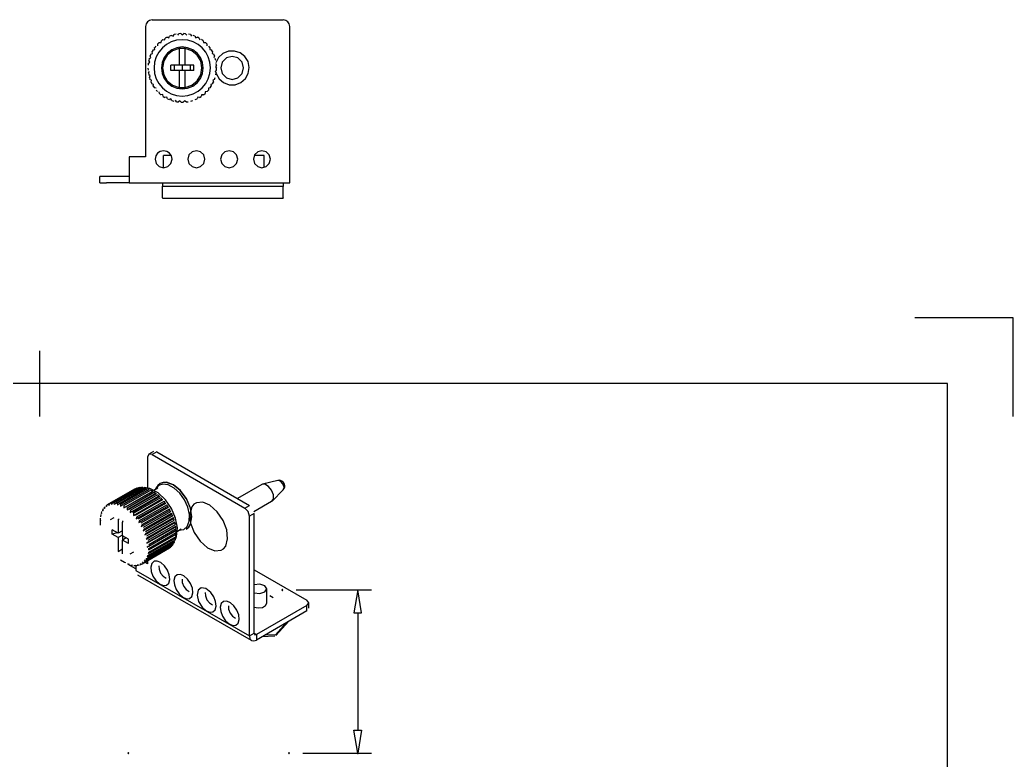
# Model space of a CAD drawing. Extents: x -1 to 297, y -87 to 211.
# Drawn here: x 145.5 to 297, y 55.7 to 168.6 of the extents above; entities that cross this region are included whole.
import ezdxf

# ---------------------------------------------------------------- set-up
doc = ezdxf.new("R2010")
doc.units = 0

msp = doc.modelspace()

# ---------------------------------------------------------------- linework, layer by layer
at = {"layer": 'Layer 1'}
for p, q in [((297, 123.132), (282, 123.132)), ((297, 108.132), (297, 123.132)), ((148.5, 118.132), (148.5, 108.132)), ((286.998, 113.132), (20, 113.132)), ((286.998, -76.8665), (286.998, 113.132)), ((185.525781, 81.715184), (185.492708, 81.6579)), ((185.525781, 81.715184), (185.492708, 81.6579)), ((185.492708, 81.6579), (185.525781, 81.600616)), ((185.492708, 81.6579), (185.525781, 81.600616)), ((185.591927, 81.715184), (185.525781, 81.715184)), ((185.591927, 81.715184), (185.525781, 81.715184)), ((185.525781, 81.600616), (185.591927, 81.600616)), ((185.525781, 81.600616), (185.591927, 81.600616)), ((185.625, 81.6579), (185.591927, 81.715184)), ((185.625, 81.6579), (185.591927, 81.715184)), ((185.591927, 81.600616), (185.625, 81.6579)), ((185.591927, 81.600616), (185.625, 81.6579)), ((185.625, 81.6579), (185.625, 81.6579)), ((185.625, 81.6579), (185.625, 81.6579)), ((187.659, 81.6579), (199.159, 81.6579)), ((187.659, 81.6579), (199.159, 81.6579)), ((197.058594, 81.6579), (196.476, 78.158)), ((197.058594, 81.6579), (196.476, 78.158)), ((197.642, 78.158), (197.058594, 81.6579)), ((197.642, 78.158), (197.058594, 81.6579)), ((196.476, 78.158), (197.642, 78.158)), ((196.476, 78.158), (197.642, 78.158)), ((197.059, 78.158), (197.059, 60.2878)), ((197.059, 78.158), (197.059, 60.2878)), ((196.476, 60.2878), (197.642, 60.2878)), ((197.058594, 56.7879), (196.476, 60.2878)), ((196.476, 60.2878), (197.642, 60.2878)), ((197.058594, 56.7879), (196.476, 60.2878)), ((197.642, 60.2878), (197.058594, 56.7879)), ((197.642, 60.2878), (197.058594, 56.7879)), ((162.025781, 56.845184), (161.992708, 56.7879)), ((162.025781, 56.845184), (161.992708, 56.7879)), ((161.992708, 56.7879), (162.025781, 56.730616)), ((161.992708, 56.7879), (162.025781, 56.730616)), ((162.091927, 56.845184), (162.025781, 56.845184)), ((162.091927, 56.845184), (162.025781, 56.845184)), ((162.025781, 56.730616), (162.091927, 56.730616)), ((162.025781, 56.730616), (162.091927, 56.730616)), ((162.125, 56.7879), (162.091927, 56.845184)), ((162.125, 56.7879), (162.091927, 56.845184)), ((162.091927, 56.730616), (162.125, 56.7879)), ((162.091927, 56.730616), (162.125, 56.7879)), ((162.125, 56.7879), (162.125, 56.7879)), ((162.125, 56.7879), (162.125, 56.7879)), ((186.525781, 56.845184), (186.492708, 56.7879)), ((186.525781, 56.845184), (186.492708, 56.7879)), ((186.525781, 56.845184), (186.492708, 56.7879)), ((186.525781, 56.845184), (186.492708, 56.7879)), ((186.492708, 56.7879), (186.525781, 56.730616)), ((186.492708, 56.7879), (186.525781, 56.730616)), ((186.492708, 56.7879), (186.525781, 56.730616)), ((186.492708, 56.7879), (186.525781, 56.730616)), ((186.591927, 56.845184), (186.525781, 56.845184)), ((186.591927, 56.845184), (186.525781, 56.845184)), ((186.591927, 56.845184), (186.525781, 56.845184)), ((186.591927, 56.845184), (186.525781, 56.845184)), ((186.525781, 56.730616), (186.591927, 56.730616)), ((186.525781, 56.730616), (186.591927, 56.730616)), ((186.525781, 56.730616), (186.591927, 56.730616)), ((186.525781, 56.730616), (186.591927, 56.730616)), ((186.625, 56.7879), (186.591927, 56.845184)), ((186.625, 56.7879), (186.591927, 56.845184)), ((186.625, 56.7879), (186.591927, 56.845184)), ((186.625, 56.7879), (186.591927, 56.845184)), ((186.591927, 56.730616), (186.625, 56.7879)), ((186.591927, 56.730616), (186.625, 56.7879)), ((186.591927, 56.730616), (186.625, 56.7879)), ((186.591927, 56.730616), (186.625, 56.7879)), ((186.625, 56.7879), (186.625, 56.7879)), ((186.625, 56.7879), (186.625, 56.7879)), ((186.625, 56.7879), (186.625, 56.7879)), ((186.625, 56.7879), (186.625, 56.7879)), ((188.659, 56.7879), (199.159, 56.7879)), ((188.659, 56.7879), (199.159, 56.7879)), ((197.025781, 56.845184), (196.992708, 56.7879)), ((197.025781, 56.845184), (196.992708, 56.7879)), ((196.992708, 56.7879), (197.025781, 56.730616)), ((196.992708, 56.7879), (197.025781, 56.730616)), ((197.091927, 56.845184), (197.025781, 56.845184)), ((197.091927, 56.845184), (197.025781, 56.845184)), ((197.025781, 56.730616), (197.091927, 56.730616)), ((197.025781, 56.730616), (197.091927, 56.730616)), ((197.125, 56.7879), (197.091927, 56.845184)), ((197.125, 56.7879), (197.091927, 56.845184)), ((197.091927, 56.730616), (197.125, 56.7879)), ((197.091927, 56.730616), (197.125, 56.7879)), ((197.125, 56.7879), (197.125, 56.7879)), ((197.125, 56.7879), (197.125, 56.7879))]:
    msp.add_line(p, q, dxfattribs=at)
at = {"layer": 'Sichtbar'}
for p, q in [((164.983895, 168.299108), (164.769586, 167.981247)), ((165.301756, 168.513415), (164.983895, 168.299108)), ((165.691, 168.592), (165.301756, 168.513415)), ((165.691, 168.592), (185.691, 168.592)), ((186.080245, 168.513412), (185.691001, 168.591997)), ((186.398106, 168.299105), (186.080245, 168.513412)), ((186.612415, 167.981244), (186.398106, 168.299105)), ((164.691, 167.592), (164.691, 147.722)), ((164.769586, 167.981247), (164.691001, 167.592003)), ((186.691, 167.592), (186.612415, 167.981244)), ((186.691, 145.222), (186.691, 167.592)), ((166.767, 165.131), (166.551902, 164.923284)), ((166.767, 165.131), (167.048363, 165.131)), ((167.049, 165.131), (167.097858, 165.40809)), ((167.339, 165.584), (167.097086, 165.40824)), ((167.339, 165.584), (167.617624, 165.544842)), ((167.618, 165.545), (167.704947, 165.812591)), ((167.969, 165.953), (167.704981, 165.812618)), ((168.617854, 165.226497), (167.887318, 164.830444)), ((167.969, 165.953), (168.239465, 165.875445)), ((168.239, 165.876), (168.362341, 166.128888)), ((168.644, 166.231), (168.36301, 166.128728)), ((169.424976, 165.476773), (168.617854, 165.226497)), ((168.644, 166.231), (168.901037, 166.11656)), ((168.901, 166.116), (169.058337, 166.349259)), ((169.351, 166.412), (169.058514, 166.349831)), ((170.291415, 165.56403), (169.424976, 165.476773)), ((169.589, 166.263), (169.777269, 166.472092)), ((170.076, 166.493), (169.777706, 166.472151)), ((170.076, 166.493), (170.291537, 166.312144)), ((170.291, 166.312), (170.506537, 166.492856)), ((171.157854, 165.476773), (170.291415, 165.56403)), ((170.805, 166.472), (170.506706, 166.492849)), ((170.805, 166.472), (170.993267, 166.262908)), ((171.964976, 165.226497), (171.157854, 165.476773)), ((171.525, 166.35), (171.232511, 166.412169)), ((171.525, 166.35), (171.682337, 166.116741)), ((172.22, 166.128), (171.939013, 166.230272)), ((172.695512, 164.830444), (171.964976, 165.226497)), ((172.22, 166.128), (172.343343, 165.875112)), ((172.343, 165.876), (172.613462, 165.953555)), ((172.878, 165.813), (172.613978, 165.953382)), ((172.878, 165.813), (172.964945, 165.545409)), ((173.485, 165.409), (173.243086, 165.58476)), ((173.485, 165.409), (173.533861, 165.13191)), ((173.534, 165.131), (173.815363, 165.131)), ((174.031, 164.924), (173.815902, 165.131716)), ((165.757, 163.478), (165.688933, 163.751005)), ((165.839, 164.01), (165.689489, 163.751039)), ((165.839, 164.01), (166.109465, 164.087555)), ((166.109, 164.088), (166.079589, 164.36782)), ((166.264, 164.603), (166.079906, 164.367368)), ((166.72508, 163.669976), (166.327914, 162.940045)), ((166.542, 164.643), (166.551816, 164.924191)), ((167.250638, 164.305856), (166.72508, 163.669976)), ((167.887318, 164.830444), (167.250638, 164.305856)), ((168.813044, 163.884883), (168.007427, 163.221691)), ((168.695315, 164.031171), (168.029337, 163.519091)), ((169.471779, 164.351885), (168.695315, 164.031171)), ((169.828, 164.237), (168.813044, 163.884883)), ((170.29121, 164.45879), (169.471779, 164.351885)), ((169.828, 164.237), (169.828, 161.665)), ((170.755, 164.237), (169.828502, 164.237)), ((171.110641, 164.351885), (170.29121, 164.45879)), ((170.754, 161.665), (170.754, 164.237)), ((171.769956, 163.885053), (170.755, 164.23717)), ((171.887105, 164.031171), (171.110641, 164.351885)), ((172.575573, 163.221861), (171.769956, 163.885053)), ((172.553083, 163.519091), (171.887105, 164.031171)), ((173.332192, 164.305856), (172.695512, 164.830444)), ((173.85775, 163.669976), (173.332192, 164.305856)), ((174.254916, 162.940045), (173.85775, 163.669976)), ((174.031, 164.924), (174.040816, 164.642809)), ((174.503, 164.368), (174.318903, 164.603632)), ((174.503, 164.368), (174.473589, 164.08818)), ((174.474, 164.088), (174.744465, 164.010445)), ((174.894, 163.751), (174.744489, 164.009961)), ((174.894, 163.751), (174.825931, 163.477995)), ((177.322829, 163.802203), (176.492928, 163.452681)), ((178.2489, 163.843528), (177.322829, 163.802203)), ((179.130832, 163.558026), (178.2489, 163.843528)), ((165.108, 161.962), (165.323537, 162.142856)), ((165.323, 162.143), (165.182316, 162.386668)), ((165.255, 162.677), (165.182658, 162.386861)), ((165.255, 162.677), (165.493609, 162.8261)), ((165.493, 162.826), (165.387598, 163.086876)), ((165.5, 163.364), (165.387983, 163.086751)), ((165.5, 163.364), (165.757037, 163.478443)), ((166.076408, 162.133305), (165.98783, 161.267)), ((166.327914, 162.940045), (166.076408, 162.133305)), ((167.209905, 162.099794), (167.09942, 161.267)), ((167.527039, 162.862895), (167.209905, 162.099794)), ((167.476288, 162.323506), (167.284767, 161.266415)), ((168.007427, 163.221691), (167.476288, 162.323506)), ((168.029337, 163.519091), (167.527039, 162.862895)), ((173.055381, 162.862895), (172.553083, 163.519091)), ((173.106712, 162.323676), (172.575573, 163.221861)), ((173.372515, 162.099794), (173.055381, 162.862895)), ((173.298233, 161.266585), (173.106712, 162.323676)), ((173.483, 161.267), (173.372515, 162.099794)), ((174.506422, 162.133305), (174.254916, 162.940045)), ((174.595, 161.267), (174.506422, 162.133305)), ((174.826, 163.478), (175.08304, 163.363557)), ((175.195, 163.087), (175.082986, 163.364249)), ((175.195, 163.087), (175.089601, 162.826124)), ((175.4, 162.387), (175.32766, 162.677139)), ((175.831538, 162.841564), (175.411001, 162.01545)), ((176.492928, 163.452681), (175.831538, 162.841564)), ((176.385456, 162.142), (176.151, 161.267)), ((177.026, 162.782544), (176.385456, 162.142)), ((177.901, 163.017), (177.026, 162.782544)), ((178.776, 162.782544), (177.901, 163.017)), ((179.416544, 162.142), (178.776, 162.782544)), ((179.838285, 163.00088), (179.130832, 163.558026)), ((179.651, 161.267), (179.416544, 162.142)), ((180.31387, 162.23621), (179.838285, 163.00088)), ((180.5002, 161.328137), (180.31387, 162.23621)), ((165.061, 161.234), (165.071425, 160.935161)), ((165.108, 161.962), (165.076742, 161.664617)), ((165.117, 160.506), (165.274337, 160.739262)), ((165.98783, 161.267), (166.076408, 160.400695)), ((167.09942, 161.267), (167.209905, 160.434206)), ((167.284767, 161.266415), (167.476288, 160.209324)), ((168.531, 160.868), (168.531, 161.665)), ((169.828, 161.665), (168.531, 161.665)), ((169.828, 160.868), (168.531, 160.868)), ((169.072, 161.665), (169.072, 160.868)), ((170.754, 161.665), (169.828, 161.665)), ((170.754, 160.868), (169.828, 160.868)), ((169.828, 160.868), (169.828, 158.296)), ((170.291, 161.665), (170.291, 160.868)), ((172.052, 161.665), (170.754, 161.665)), ((172.052, 160.868), (170.754, 160.868)), ((170.754, 158.296), (170.754, 160.868)), ((171.51, 161.665), (171.51, 160.868)), ((172.052, 160.868), (172.052, 161.665)), ((173.106712, 160.209494), (173.298233, 161.266585)), ((173.372515, 160.434206), (173.483, 161.267)), ((173.483, 161.267), (173.483, 161.267)), ((174.506422, 160.400695), (174.595, 161.267)), ((174.595, 161.267), (174.595, 161.267)), ((175.308, 160.74), (175.465337, 160.506738)), ((175.511, 160.935), (175.308605, 160.73955)), ((175.506, 161.665), (175.332778, 161.443282)), ((175.333, 161.443), (175.521267, 161.233905)), ((175.348, 160.778), (175.379644, 160.634842)), ((175.506, 161.665), (175.474745, 161.962383)), ((175.511, 160.935), (175.521425, 161.233839)), ((176.151, 161.267), (176.385456, 160.392)), ((179.416544, 160.392), (179.651, 161.267)), ((179.651, 161.267), (179.651, 161.267)), ((180.356827, 160.412298), (180.5002, 161.328137)), ((165.117, 160.506), (165.168924, 160.211522)), ((165.396, 160.046), (165.168371, 160.21138)), ((165.273, 159.794), (165.396343, 160.046888)), ((165.273, 159.794), (165.365403, 159.509613)), ((165.614, 159.377), (165.36557, 159.50909)), ((165.527, 159.11), (165.613947, 159.377594)), ((165.527, 159.11), (165.658082, 158.841242)), ((166.076408, 160.400695), (166.327914, 159.593955)), ((166.327914, 159.593955), (166.72508, 158.864024)), ((167.209905, 160.434206), (167.527039, 159.671105)), ((167.476288, 160.209324), (168.007427, 159.311139)), ((167.527039, 159.671105), (168.029337, 159.014909)), ((168.007427, 159.311139), (168.813044, 158.647947)), ((171.769956, 158.648117), (172.575573, 159.311309)), ((172.553083, 159.014909), (173.055381, 159.671105)), ((172.575573, 159.311309), (173.106712, 160.209494)), ((173.055381, 159.671105), (173.372515, 160.434206)), ((173.85775, 158.864024), (174.254916, 159.593955)), ((174.254916, 159.593955), (174.506422, 160.400695)), ((174.925, 158.841), (175.056082, 159.109758)), ((175.217, 159.509), (174.968572, 159.37691)), ((174.969, 159.377), (175.055945, 159.109406)), ((175.217, 159.509), (175.309403, 159.793387)), ((175.414, 160.212), (175.465924, 160.506478)), ((175.449, 160.402), (175.907962, 159.5966)), ((175.907962, 159.5966), (176.597388, 159.017296)), ((176.385456, 160.392), (177.026, 159.751456)), ((177.026, 159.751456), (177.901, 159.517)), ((177.901, 159.517), (178.776, 159.751456)), ((178.776, 159.751456), (179.416544, 160.392)), ((179.237328, 159.036254), (179.917767, 159.626087)), ((179.917767, 159.626087), (180.356827, 160.412298)), ((165.922, 158.745), (165.657605, 158.841231)), ((165.874, 158.467), (165.922858, 158.74409)), ((165.874, 158.467), (166.041211, 158.219102)), ((166.316, 158.161), (166.040786, 158.219497)), ((166.306, 157.88), (166.506083, 157.657782)), ((166.72508, 158.864024), (167.250638, 158.228144)), ((166.816, 157.358), (166.786589, 157.63782)), ((167.250638, 158.228144), (167.887318, 157.703556)), ((167.887318, 157.703556), (168.617854, 157.307503)), ((168.029337, 159.014909), (168.695315, 158.502829)), ((168.695315, 158.502829), (169.471779, 158.182115)), ((168.813044, 158.647947), (169.828, 158.29583)), ((169.471779, 158.182115), (170.29121, 158.07521)), ((169.828, 158.296), (170.754498, 158.296)), ((170.29121, 158.07521), (171.110641, 158.182115)), ((170.755, 158.296), (171.769956, 158.648117)), ((171.110641, 158.182115), (171.887105, 158.502829)), ((171.887105, 158.502829), (172.553083, 159.014909)), ((171.964976, 157.307503), (172.695512, 157.703556)), ((172.695512, 157.703556), (173.332192, 158.228144)), ((173.332192, 158.228144), (173.85775, 158.864024)), ((173.796, 157.638), (173.766592, 157.35818)), ((174.076, 157.658), (173.795322, 157.638368)), ((174.076, 157.658), (174.276086, 157.880218)), ((174.542, 158.22), (174.266786, 158.161503)), ((174.267, 158.161), (174.276816, 157.879809)), ((174.542, 158.22), (174.709211, 158.467898)), ((174.66, 158.745), (174.708858, 158.46791)), ((174.925, 158.841), (174.660607, 158.744769)), ((176.597388, 159.017296), (177.442824, 158.707232)), ((177.442824, 158.707232), (178.369814, 158.70955)), ((178.369814, 158.70955), (179.237328, 159.036254)), ((166.816, 157.358), (167.045065, 157.165791)), ((167.326, 157.186), (167.045322, 157.166368)), ((167.394, 156.913), (167.325933, 157.186005)), ((167.394, 156.913), (167.647584, 156.754544)), ((167.923, 156.813), (167.647783, 156.754501)), ((168.028, 156.552), (167.922601, 156.812876)), ((168.028, 156.552), (168.301169, 156.430376)), ((168.566, 156.526), (168.301605, 156.429769)), ((168.707, 156.283), (168.566319, 156.526668)), ((168.617854, 157.307503), (169.424976, 157.057227)), ((168.707, 156.283), (168.994438, 156.200577)), ((169.416, 156.111), (169.242775, 156.332718)), ((169.416, 156.111), (169.712111, 156.069386)), ((169.424976, 157.057227), (170.291415, 156.96997)), ((169.939, 156.234), (169.711371, 156.068617)), ((170.142, 156.039), (169.939605, 156.234453)), ((170.142, 156.039), (170.441021, 156.039)), ((170.291415, 156.96997), (171.157854, 157.057227)), ((170.643, 156.234), (170.440605, 156.038547)), ((170.871, 156.069), (170.643371, 156.234383)), ((170.871, 156.069), (171.167111, 156.110614)), ((171.157854, 157.057227), (171.964976, 157.307503)), ((171.589, 156.2), (171.876438, 156.282423)), ((172.281, 156.43), (172.554171, 156.551624)), ((172.66, 156.813), (172.554601, 156.552124)), ((172.935, 156.754), (172.659786, 156.812499)), ((172.935, 156.754), (173.188587, 156.912456)), ((173.257, 157.186), (173.188933, 156.912995)), ((173.537, 157.166), (173.256322, 157.185632)), ((173.537, 157.166), (173.766063, 157.358209)), ((166.934981, 148.535839), (166.521761, 148.257239)), ((167.441, 148.638), (166.934981, 148.535839)), ((167.947019, 148.535839), (167.441, 148.638)), ((168.360239, 148.257239), (167.947019, 148.535839)), ((171.791, 148.463833), (171.315167, 147.988)), ((172.441, 148.638), (171.791, 148.463833)), ((173.091, 148.463833), (172.441, 148.638)), ((173.566833, 147.988), (173.091, 148.463833)), ((176.791, 148.463833), (176.315167, 147.988)), ((177.441, 148.638), (176.791, 148.463833)), ((178.091, 148.463833), (177.441, 148.638)), ((178.566833, 147.988), (178.091, 148.463833)), ((181.791, 148.463833), (181.315167, 147.988)), ((182.441, 148.638), (181.791, 148.463833)), ((183.091, 148.463833), (182.441, 148.638)), ((183.566833, 147.988), (183.091, 148.463833)), ((164.691, 147.722), (162.191, 147.722)), ((162.191, 147.722), (162.191, 145.222)), ((166.24316, 147.844019), (166.141, 147.338)), ((166.141, 147.338), (166.315167, 146.688)), ((166.521761, 148.257239), (166.24316, 147.844019)), ((168.6, 147.927), (167.451, 147.927)), ((167.451, 146.038), (167.451, 147.927)), ((168.63884, 147.844019), (168.360239, 148.257239)), ((168.566833, 146.688), (168.741, 147.338)), ((168.741, 147.338), (168.63884, 147.844019)), ((168.741, 147.338), (168.741, 147.338)), ((171.315167, 147.988), (171.141, 147.338)), ((171.141, 147.338), (171.315167, 146.688)), ((173.741, 147.338), (173.566833, 147.988)), ((173.566833, 146.688), (173.741, 147.338)), ((173.741, 147.338), (173.741, 147.338)), ((176.315167, 147.988), (176.141, 147.338)), ((176.141, 147.338), (176.315167, 146.688)), ((178.741, 147.338), (178.566833, 147.988)), ((178.566833, 146.688), (178.741, 147.338)), ((178.741, 147.338), (178.741, 147.338)), ((181.315167, 147.988), (181.141, 147.338)), ((181.141, 147.338), (181.315167, 146.688)), ((182.791, 147.927), (181.282, 147.927)), ((182.791, 146.086), (182.791, 147.927)), ((183.741, 147.338), (183.566833, 147.988)), ((183.566833, 146.688), (183.741, 147.338)), ((183.741, 147.338), (183.741, 147.338)), ((166.315167, 146.688), (166.791, 146.212167)), ((166.791, 146.212167), (167.441, 146.038)), ((167.441, 146.038), (168.091, 146.212167)), ((168.091, 146.212167), (168.566833, 146.688)), ((171.315167, 146.688), (171.791, 146.212167)), ((171.791, 146.212167), (172.441, 146.038)), ((172.441, 146.038), (173.091, 146.212167)), ((173.091, 146.212167), (173.566833, 146.688)), ((176.315167, 146.688), (176.791, 146.212167)), ((176.791, 146.212167), (177.441, 146.038)), ((177.441, 146.038), (178.091, 146.212167)), ((178.091, 146.212167), (178.566833, 146.688)), ((181.315167, 146.688), (181.791, 146.212167)), ((181.791, 146.212167), (182.441, 146.038)), ((182.441, 146.038), (183.091, 146.212167)), ((183.091, 146.212167), (183.566833, 146.688)), ((157.741, 143.722), (157.741, 144.722)), ((158.741, 144.722), (157.741, 144.722)), ((162.191, 144.722), (158.741, 144.722)), ((162.191, 145.222), (162.191, 143.722)), ((186.691, 143.722), (186.691, 145.222)), ((157.741, 143.722), (158.741, 143.722)), ((162.191, 143.722), (158.741, 143.722)), ((162.191, 143.722), (186.691, 143.722)), ((167.291, 143.722), (167.291, 143.222)), ((167.291, 143.199), (167.291, 143.222)), ((167.291, 143.222), (185.691, 143.222)), ((167.291, 141.444), (167.291, 143.199)), ((185.691, 143.722), (185.691, 143.222)), ((185.691, 143.222), (185.691, 143.199)), ((185.691, 141.444), (185.691, 143.199)), ((167.291, 141.444), (167.291, 141.422)), ((167.291, 141.422), (185.691, 141.422)), ((185.691, 141.444), (185.691, 141.422)), ((165.185, 102.345477), (164.977894, 101.886648)), ((164.978, 101.887), (164.978, 97.2214)), ((165.685, 102.297), (165.185, 102.345477)), ((165.893, 102.754), (165.18577, 102.346807)), ((165.685, 102.297), (179.8272, 94.15314)), ((166.392, 102.704), (180.5342, 94.56014)), ((158.901, 94.691), (163.07083, 97.09236)), ((159.019, 94.7531), (163.18883, 97.15419)), ((159.252, 94.8452), (163.42183, 97.24629)), ((159.423, 94.8905), (163.59283, 97.29159)), ((159.682, 94.9283), (163.85183, 97.32939)), ((159.868, 94.9354), (164.03756, 97.33676)), ((160.147, 94.9185), (164.31683, 97.31986)), ((160.346, 94.8878), (164.51583, 97.28889)), ((160.638, 94.8161), (164.80783, 97.21746)), ((160.845, 94.7478), (165.01483, 97.14889)), ((161.147, 94.623), (165.31683, 97.02436)), ((163.188, 97.1542), (163.224777, 97.133033)), ((163.593, 97.2915), (163.677402, 97.229323)), ((164.038, 97.3368), (164.157592, 97.228321)), ((164.232, 97.2709), (164.122203, 97.260661)), ((164.515, 97.2889), (164.659198, 97.131738)), ((165.367985, 97.120016), (164.527945, 97.27531)), ((165.015, 97.1489), (165.174279, 96.942261)), ((166.635005, 96.45414), (165.367985, 97.120016)), ((165.968, 96.8685), (166.556433, 97.207431)), ((166.283684, 97.25382), (166.143167, 96.969578)), ((166.558924, 97.612319), (166.283684, 97.25382)), ((166.913, 97.8858), (166.558924, 97.612319)), ((166.913, 97.8858), (166.94131, 97.90194)), ((167.385453, 98.064062), (166.941099, 97.901827)), ((167.877875, 98.078789), (167.385453, 98.064062)), ((168.942585, 97.702903), (167.877875, 98.078789)), ((170.00655, 96.848539), (168.942585, 97.702903)), ((182.409, 97.7268), (178.72257, 95.60379)), ((182.884911, 97.768965), (182.4089, 97.726749)), ((184.879, 98.3644), (182.54088, 97.779672)), ((183.433947, 97.451569), (182.884911, 97.768965)), ((183.908897, 96.859607), (183.433947, 97.451569)), ((184.901068, 98.36966), (184.878605, 98.364395)), ((185.188876, 98.379026), (184.901068, 98.36966)), ((185.492821, 98.268298), (185.188876, 98.379026)), ((185.729411, 98.057028), (185.492821, 98.268298)), ((185.697, 96.9432), (185.833395, 97.13348)), ((185.865052, 97.815805), (185.729411, 98.057028)), ((185.833395, 97.13348), (185.907359, 97.348313)), ((185.919398, 97.57682), (185.865052, 97.815805)), ((185.907359, 97.348313), (185.919398, 97.57682)), ((161.358, 94.5187), (165.52783, 96.91979)), ((161.379, 94.2076), (165.6798, 96.68436)), ((161.663, 94.343), (165.83283, 96.74436)), ((161.874, 94.2047), (166.04383, 96.60579)), ((161.876, 93.8816), (166.1768, 96.3581)), ((162.176, 93.9816), (166.34583, 96.38296)), ((162.363, 93.4816), (166.6638, 95.95836)), ((162.383, 93.8118), (166.55283, 96.21316)), ((162.675, 93.5458), (166.84483, 95.94716)), ((162.83, 93.0154), (167.1308, 95.49216)), ((162.874, 93.3479), (167.04383, 95.74899)), ((163.153, 93.0442), (167.32283, 95.44556)), ((165.528, 96.9198), (165.6804, 96.684321)), ((165.68, 96.6843), (165.8324, 96.74436)), ((166.044, 96.6057), (166.177085, 96.35805)), ((166.177, 96.3581), (166.345804, 96.382971)), ((166.552, 96.2131), (166.663125, 95.958307)), ((167.752275, 95.40422), (166.635005, 96.45414)), ((166.663, 95.9583), (166.844769, 95.947187)), ((167.044, 95.749), (167.131312, 95.49209)), ((167.131, 95.4921), (167.322294, 95.445533)), ((170.941091, 95.590067), (170.00655, 96.848539)), ((171.56073, 94.150151), (170.941091, 95.590067)), ((183.906, 95.127), (184.181437, 95.517517)), ((184.182497, 96.151695), (183.908897, 96.859607)), ((185.697, 96.9434), (184.01796, 95.21461)), ((184.181437, 95.517517), (184.182497, 96.151695)), ((158.173, 93.7375), (158.255897, 94.063863)), ((158.362, 94.2147), (158.489794, 94.288254)), ((158.362, 94.2147), (158.422219, 94.092518)), ((158.422, 94.0925), (158.532231, 94.408698)), ((158.662, 94.5264), (158.848796, 94.634085)), ((158.663, 94.5264), (158.72899, 94.369508)), ((158.729, 94.3695), (158.866969, 94.670842)), ((159.019, 94.7531), (159.086926, 94.563076)), ((159.087, 94.5631), (159.252576, 94.84519)), ((159.423, 94.8904), (159.48899, 94.669476)), ((159.489, 94.6694), (159.681508, 94.92822)), ((159.868, 94.9355), (159.928219, 94.686512)), ((159.929, 94.6865), (160.147244, 94.918476)), ((160.345, 94.8877), (160.395726, 94.614021)), ((160.396, 94.614), (160.638281, 94.816088)), ((160.845, 94.7478), (160.882695, 94.45329)), ((160.883, 94.4533), (161.147152, 94.623035)), ((161.358, 94.5186), (161.379378, 94.207522)), ((161.874, 94.2046), (161.876117, 93.881542)), ((163.27, 92.4923), (167.57106, 94.96906)), ((163.339, 92.8219), (167.50883, 95.22299)), ((163.598, 92.4862), (167.76783, 94.88756)), ((163.672, 91.9221), (167.9728, 94.39886)), ((163.769, 92.2441), (167.93883, 94.64546)), ((164.002, 91.8832), (168.17183, 94.28429)), ((164.154, 91.6258), (168.32383, 94.02689)), ((167.509, 95.223), (167.570648, 94.969)), ((167.571, 94.969), (167.76785, 94.887508)), ((168.656964, 94.08842), (167.752275, 95.40422)), ((167.939, 94.6455), (167.973396, 94.398909)), ((167.973, 94.3989), (168.171966, 94.284336)), ((168.324, 94.0269), (168.330879, 93.793009)), ((169.282179, 92.61505), (168.656964, 94.08842)), ((171.726019, 94.328482), (171.424958, 93.216972)), ((171.765934, 92.800967), (171.56073, 94.150151)), ((172.03999, 94.721509), (171.726019, 94.328482)), ((172.434422, 94.969939), (172.03999, 94.721509)), ((173.402192, 95.044867), (172.434422, 94.969939)), ((174.50436, 94.57699), (173.402192, 95.044867)), ((175.61596, 93.59003), (174.50436, 94.57699)), ((180.326893, 93.625956), (179.826894, 94.15334)), ((183.906, 95.127), (181.21387, 93.57654)), ((157.814, 92.2801), (157.822546, 92.607355)), ((157.845, 92.8378), (157.868812, 92.851558)), ((157.866, 92.8224), (157.897552, 93.154348)), ((157.949, 93.3622), (157.9998, 93.391304)), ((157.949, 93.3621), (157.986695, 93.311382)), ((157.987, 93.3114), (158.043496, 93.643049)), ((158.122, 93.8242), (158.206402, 93.872619)), ((158.123, 93.8241), (158.173726, 93.737544)), ((159.355, 92.3867), (159.892103, 92.695998)), ((160.528, 92.3986), (160.678019, 92.485119)), ((162.382, 93.8118), (162.362236, 93.481579)), ((162.874, 93.3479), (162.830188, 93.015475)), ((163.339, 92.8219), (163.269452, 92.492275)), ((164.03, 91.3165), (168.3308, 93.793)), ((164.337, 90.6865), (168.6378, 93.16326)), ((164.358, 91.2464), (168.52783, 93.64776)), ((164.489, 90.9789), (168.65883, 93.37999)), ((164.586, 90.0449), (168.8868, 92.52166)), ((164.659, 90.5883), (168.82883, 92.98966)), ((164.765, 90.3158), (168.93483, 92.71716)), ((168.331, 93.793), (168.528114, 93.647744)), ((168.658, 93.38), (168.637098, 93.163307)), ((168.638, 93.1633), (168.829294, 92.989734)), ((168.935, 92.7172), (168.886846, 92.521673)), ((168.887, 92.5216), (169.068769, 92.323427)), ((169.551913, 91.11514), (169.282179, 92.61505)), ((171.424958, 93.216972), (171.568169, 91.860029)), ((171.556944, 91.69114), (171.765934, 92.800967)), ((176.522909, 92.247688), (175.61596, 93.59003)), ((180.534, 92.9286), (180.326893, 93.625956)), ((180.534, 74.6401), (180.534, 92.9286)), ((181.241, 75.0473), (181.241, 93.3358)), ((157.814, 92.2801), (157.811883, 92.264013)), ((157.812, 91.5337), (157.812, 92.2639)), ((160.528, 92.3986), (160.528, 90.2957)), ((161.183, 92.1745), (161.183, 92.0213)), ((161.183, 92.0213), (161.296506, 92.086652)), ((161.183, 89.9184), (161.183, 92.0213)), ((163.769, 92.2441), (163.67252, 91.922219)), ((164.154, 91.6257), (164.029919, 91.31636)), ((164.489, 90.9788), (164.337177, 90.686555)), ((164.772, 89.4041), (169.07306, 91.88086)), ((164.892, 88.7765), (169.19306, 91.253)), ((164.898, 89.9221), (169.06783, 92.32346)), ((164.978, 89.6499), (169.14783, 92.05099)), ((165.072, 89.2604), (169.24183, 91.66176)), ((165.123, 88.9937), (169.29283, 91.39506)), ((165.176, 88.6161), (169.34583, 91.01746)), ((169.147, 92.051), (169.072652, 91.880873)), ((169.073, 91.8808), (169.241539, 91.661725)), ((169.193, 91.253), (169.3454, 91.017521)), ((169.293, 91.3951), (169.193517, 91.253019)), ((169.420915, 89.81025), (169.551913, 91.11514)), ((169.551, 90.646), (170.139433, 90.985195)), ((170.906, 90.9532), (170.934046, 90.96934)), ((170.934, 90.9693), (171.297201, 91.272433)), ((171.297201, 91.272433), (171.556944, 91.69114)), ((171.568169, 91.860029), (172.114051, 90.426142)), ((177.068791, 90.813801), (176.522909, 92.247688)), ((159.61, 90.1724), (159.61, 90.8238)), ((160.371, 90.3859), (159.610588, 90.172382)), ((160.528, 90.2957), (159.610691, 90.823808)), ((160.528, 89.6443), (159.610691, 90.172408)), ((161.183, 90.673), (160.527892, 90.295705)), ((161.183, 90.0216), (160.527892, 89.644305)), ((160.528, 89.6443), (160.528, 87.5414)), ((161.105, 90.5923), (160.983292, 90.558169)), ((161.105, 90.6283), (161.105, 90.5923)), ((161.183, 90.5703), (161.105213, 90.59226)), ((162.1, 89.3903), (161.182691, 89.918408)), ((161.183, 89.9184), (161.183, 89.267)), ((161.749, 89.5927), (161.183322, 89.266998)), ((162.1, 88.7389), (162.1, 89.3903)), ((164.765, 90.3158), (164.585843, 90.04487)), ((164.978, 89.6499), (164.772445, 89.404087)), ((164.944, 88.1743), (169.2448, 90.6508)), ((165.133, 87.2101), (169.30283, 89.61146)), ((165.169, 87.4297), (169.33883, 89.83106)), ((165.198, 88.3603), (169.36783, 90.76166)), ((165.201, 87.7621), (169.37056, 90.16319)), ((165.209, 88.002), (169.37883, 90.40336)), ((169.156, 89.5271), (169.229025, 89.311994)), ((169.213, 89.2602), (169.420915, 89.81025)), ((169.23, 90.0819), (169.339537, 89.831075)), ((169.245, 90.6508), (169.378085, 90.403415)), ((169.368, 90.7616), (169.245498, 90.65074)), ((172.114051, 90.426142), (173.021, 89.0838)), ((176.910941, 88.345348), (177.212002, 89.456858)), ((177.212002, 89.456858), (177.068791, 90.813801)), ((160.528, 87.5414), (161.183108, 87.918695)), ((162.1, 88.7389), (161.182691, 89.267008)), ((161.183, 87.1641), (161.183, 89.267)), ((164.187, 85.6666), (168.35683, 88.06796)), ((164.329, 85.7668), (168.49883, 88.16816)), ((164.516, 85.9364), (168.68583, 88.33776)), ((164.634, 86.0711), (168.80383, 88.47219)), ((164.787, 86.2886), (168.95683, 88.68969)), ((164.879, 86.4548), (169.04883, 88.85616)), ((165.123, 88.9938), (164.892495, 88.776421)), ((165.198, 88.3604), (164.944487, 88.174221)), ((164.994, 86.7159), (169.16383, 89.11699)), ((165.059, 86.9106), (169.22883, 89.31196)), ((165.201, 87.762), (165.208382, 88.002064)), ((168.497, 88.2285), (168.498852, 88.168175)), ((168.787, 88.5923), (168.803933, 88.472179)), ((169.008, 89.0276), (169.04954, 88.85615)), ((173.021, 89.0838), (174.1326, 88.09684)), ((173.021, 89.0838), (173.021, 89.0838)), ((174.1326, 88.09684), (175.234768, 87.628963)), ((176.202538, 87.703891), (176.59697, 87.952321)), ((176.59697, 87.952321), (176.910941, 88.345348)), ((162.356, 87.176), (162.892839, 87.485298)), ((164.787, 86.2885), (164.879689, 86.454849)), ((164.994, 86.7159), (165.059339, 86.910773)), ((165.133, 87.2102), (165.169716, 87.429809)), ((175.234768, 87.628963), (176.202538, 87.703891)), ((160.844, 86.2698), (161.496462, 85.891182)), ((161.496, 85.8911), (161.616023, 85.8237)), ((161.92, 85.6732), (162.129383, 85.586647)), ((163.21, 84.8773), (162.06171, 85.538493)), ((162.121, 85.6219), (162.129546, 85.586623)), ((162.13, 85.5867), (162.160956, 85.604427)), ((162.428, 85.4882), (162.631247, 85.43854)), ((162.6, 85.505), (162.631552, 85.438529)), ((162.631, 85.4385), (162.690531, 85.472631)), ((162.918, 85.3941), (163.111161, 85.3823)), ((163.054, 85.4772), (163.110496, 85.382294)), ((163.111, 85.3824), (163.20625, 85.437169)), ((163.21, 85.4361), (163.21, 84.6164)), ((163.38, 85.3928), (163.559311, 85.4191)), ((163.476, 85.5391), (163.558897, 85.419077)), ((163.559, 85.4192), (163.701346, 85.501221)), ((163.806, 85.4842), (163.967972, 85.548065)), ((163.857, 85.6894), (163.967231, 85.548062)), ((163.968, 85.548), (164.175168, 85.667327)), ((164.187, 85.6666), (164.328483, 85.7668)), ((164.19, 85.9253), (164.327969, 85.766868)), ((164.469, 86.242), (164.634573, 86.071024)), ((164.516, 85.9365), (164.634237, 86.07108)), ((164.978, 85.6422), (164.561282, 85.882177)), ((164.978, 86.1222), (164.978, 85.6422)), ((165.62525, 85.705996), (165.474695, 85.14983)), ((165.474695, 85.14983), (165.546548, 84.470871)), ((165.979732, 86.02684), (165.62525, 85.705996)), ((166.464004, 86.064057), (165.979732, 86.02684)), ((167.015456, 85.829571), (166.464004, 86.064057)), ((166.731, 85.3584), (166.747215, 84.82509)), ((167.571479, 85.335308), (167.015456, 85.829571)), ((168.025539, 84.663984), (167.571479, 85.335308)), ((180.846, 73.9511), (163.522, 83.9272)), ((165.546548, 84.470871), (165.81994, 83.753525)), ((165.81994, 83.753525), (166.274001, 83.082201)), ((166.747215, 84.82509), (166.978119, 84.24087)), ((166.978119, 84.24087), (167.367516, 83.747921)), ((167.367516, 83.747921), (167.82064, 83.46621)), ((168.298931, 83.946638), (168.025539, 84.663984)), ((168.370784, 83.267679), (168.298931, 83.946638)), ((169.16025, 83.669996), (169.009695, 83.11383)), ((169.514732, 83.99084), (169.16025, 83.669996)), ((169.999004, 84.028057), (169.514732, 83.99084)), ((170.550456, 83.793571), (169.999004, 84.028057)), ((170.267, 83.3225), (170.283215, 82.78919)), ((171.106479, 83.299308), (170.550456, 83.793571)), ((181.241, 84.7371), (189.30205, 80.09499)), ((166.274001, 83.082201), (166.274, 83.0822)), ((166.274, 83.0822), (166.830023, 82.587937)), ((166.830023, 82.587937), (167.381476, 82.353452)), ((167.381476, 82.353452), (167.865748, 82.390669)), ((167.865748, 82.390669), (168.220229, 82.711513)), ((168.220229, 82.711513), (168.370784, 83.267679)), ((169.009695, 83.11383), (169.081548, 82.434871)), ((169.081548, 82.434871), (169.35494, 81.717525)), ((170.283215, 82.78919), (170.514119, 82.20497)), ((170.514119, 82.20497), (170.903516, 81.712021)), ((171.560539, 82.627984), (171.106479, 83.299308)), ((171.833931, 81.910638), (171.560539, 82.627984)), ((171.905784, 81.231679), (171.833931, 81.910638)), ((173.19445, 81.99668), (172.69625, 81.633996)), ((173.906819, 81.860998), (173.19445, 81.99668)), ((174.642479, 81.263308), (173.906819, 81.860998)), ((182.093816, 82.551984), (181.241, 82.4468)), ((182.858484, 82.310437), (182.093816, 82.551984)), ((183.162747, 81.83975), (182.858484, 82.310437)), ((182.858484, 81.369063), (183.162747, 81.83975)), ((183.163, 79.6322), (183.163, 81.8396)), ((169.35494, 81.717525), (169.809001, 81.046201)), ((169.809001, 81.046201), (169.809, 81.0462)), ((169.809, 81.0462), (170.365023, 80.551937)), ((170.365023, 80.551937), (170.916476, 80.317452)), ((170.903516, 81.712021), (171.35664, 81.43031)), ((170.916476, 80.317452), (171.400748, 80.354669)), ((171.400748, 80.354669), (171.755229, 80.675513)), ((171.755229, 80.675513), (171.905784, 81.231679)), ((172.69625, 81.633996), (172.545711, 80.870127)), ((172.545711, 80.870127), (172.783171, 79.909751)), ((173.802, 81.2865), (173.818215, 80.75319)), ((173.818215, 80.75319), (174.049119, 80.16897)), ((175.096539, 80.591984), (174.642479, 81.263308)), ((175.369931, 79.874638), (175.096539, 80.591984)), ((181.241, 81.2327), (182.093816, 81.127516)), ((182.093816, 81.127516), (182.858484, 81.369063)), ((183.659, 80.7974), (184.142129, 80.516942)), ((172.783171, 79.909751), (173.345001, 79.010201)), ((173.345001, 79.010201), (173.345, 79.0102)), ((173.345, 79.0102), (173.901023, 78.515937)), ((174.049119, 80.16897), (174.438516, 79.676021)), ((174.438516, 79.676021), (174.89164, 79.39431)), ((175.291229, 78.639513), (175.441784, 79.195679)), ((175.441784, 79.195679), (175.369931, 79.874638)), ((176.235587, 79.593084), (176.085117, 79.038336)), ((176.085117, 79.038336), (176.156117, 78.361057)), ((176.589105, 79.913525), (176.235587, 79.593084)), ((177.072044, 79.951588), (176.589105, 79.913525)), ((177.622227, 79.71898), (177.072044, 79.951588)), ((177.338, 79.2505), (177.354215, 78.71719)), ((178.17748, 79.22741), (177.622227, 79.71898)), ((178.629524, 78.556614), (178.17748, 79.22741)), ((181.241, 79.0253), (181.87174, 78.912911)), ((189.302, 79.2806), (181.59443, 74.84222)), ((181.87174, 78.912911), (182.513921, 79.001238)), ((182.513921, 79.001238), (182.988381, 79.265639)), ((182.988381, 79.265639), (183.16275, 79.632349)), ((189.594892, 79.687794), (189.302, 80.094989)), ((189.302, 79.2806), (189.594892, 79.687794)), ((189.595, 78.8702), (189.595, 79.6878)), ((173.901023, 78.515937), (174.452476, 78.281452)), ((174.452476, 78.281452), (174.936748, 78.318669)), ((174.936748, 78.318669), (175.291229, 78.639513)), ((176.156117, 78.361057), (176.427956, 77.645096)), ((176.427956, 77.645096), (176.88, 76.9743)), ((177.354215, 78.71719), (177.585119, 78.13297)), ((177.585119, 78.13297), (177.974516, 77.640021)), ((177.974516, 77.640021), (178.42764, 77.35831)), ((178.901363, 77.840653), (178.629524, 78.556614)), ((178.972363, 77.163374), (178.901363, 77.840653)), ((189.302, 78.463), (181.59443, 74.02462)), ((176.88, 76.9743), (177.435253, 76.48273)), ((176.88, 76.9743), (176.88, 76.9743)), ((177.435253, 76.48273), (177.985436, 76.250122)), ((177.985436, 76.250122), (178.468375, 76.288185)), ((178.468375, 76.288185), (178.821893, 76.608626)), ((178.821893, 76.608626), (178.972363, 77.163374)), ((186.134, 76.639), (184.50073, 74.83666)), ((186.134, 76.639), (184.50073, 74.83666)), ((186.56, 76.8843), (184.57404, 74.69302)), ((180.534, 74.6401), (180.614737, 74.2173)), ((181.241, 75.0473), (181.344554, 74.817887)), ((181.344554, 74.817887), (181.594554, 74.842126)), ((184.428, 74.6083), (182.44204, 74.512256)), ((184.501, 74.8367), (182.86746, 74.75759)), ((184.501, 74.8367), (182.86746, 74.75759)), ((180.614737, 74.2173), (180.844659, 73.951855)), ((180.844659, 73.951855), (181.188762, 73.884178)), ((181.188762, 73.884178), (181.59466, 74.024571))]:
    msp.add_line(p, q, dxfattribs=at)
at = {"layer": 'Sichtbar schmal'}
for p, q in [((166.392, 102.704), (165.68477, 102.296807)), ((166.655016, 97.575332), (166.17, 96.9849)), ((167.337941, 97.811026), (166.655016, 97.575332)), ((167.357453, 98.047862), (166.913099, 97.885627)), ((168.157437, 97.687408), (167.337941, 97.811026)), ((167.849875, 98.062589), (167.357453, 98.047862)), ((168.914585, 97.686703), (167.849875, 98.062589)), ((169.052164, 97.199901), (168.157437, 97.687408)), ((169.97855, 96.832339), (168.914585, 97.686703)), ((169.906779, 96.400237), (169.052164, 97.199901)), ((185.269189, 98.263651), (184.878597, 98.36438)), ((185.636485, 97.854585), (185.269189, 98.263651)), ((185.805931, 97.331585), (185.636485, 97.854585)), ((185.697, 96.9432), (185.805931, 97.331585)), ((170.613718, 95.400702), (169.906779, 96.400237)), ((170.913091, 95.573867), (169.97855, 96.832339)), ((171.53273, 94.133951), (170.913091, 95.573867)), ((171.123315, 94.287547), (170.613718, 95.400702)), ((171.385902, 93.147026), (171.123315, 94.287547)), ((171.737934, 92.784767), (171.53273, 94.133951)), ((179.827, 94.1533), (180.53423, 94.560493)), ((171.358366, 92.12853), (171.385902, 93.147026)), ((171.528944, 91.67494), (171.737934, 92.784767)), ((181.241, 93.3358), (180.534034, 92.928607)), ((170.507163, 90.88552), (171.053869, 91.357779)), ((170.906, 90.9531), (171.269201, 91.256233)), ((171.053869, 91.357779), (171.358366, 92.12853)), ((171.269201, 91.256233), (171.528944, 91.67494)), ((169.753, 90.7625), (170.507163, 90.88552)), ((162.062, 85.6131), (162.062, 85.5385)), ((163.21, 84.6164), (180.5341, 74.64003)), ((189.302, 78.463), (189.302, 79.2806)), ((180.534, 74.6401), (181.240966, 75.047293)), ((181.241, 75.0457), (181.594483, 74.842236)), ((181.595, 74.8422), (181.595, 74.0246))]:
    msp.add_line(p, q, dxfattribs=at)

doc.saveas('drawing.dxf')
